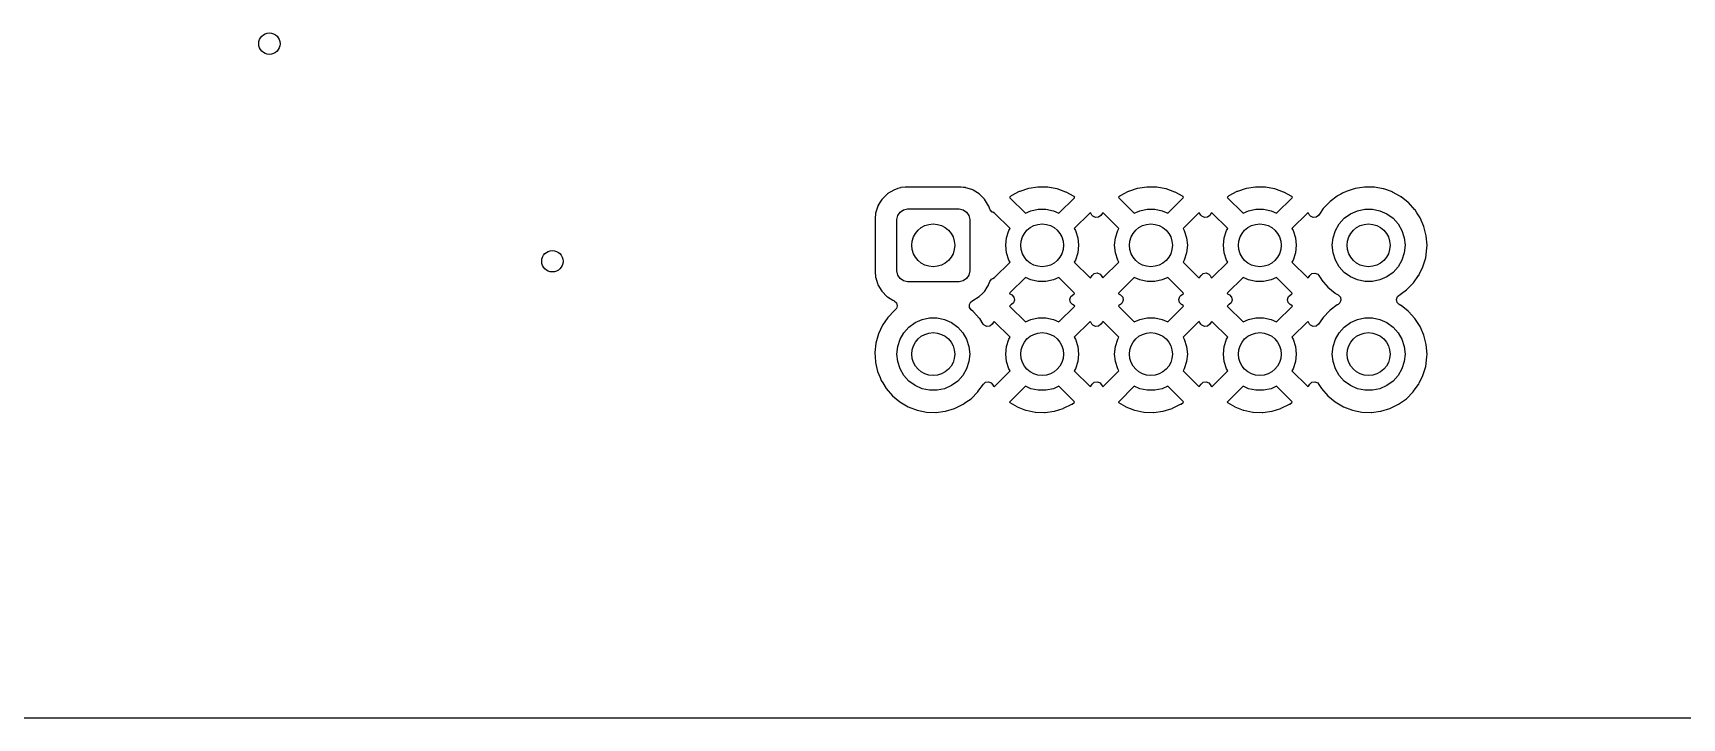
# Model space of a CAD drawing. Extents: x 123 to 292, y -246 to -33.
# Drawn here: x 192.86 to 231.34, y -246.12 to -230.13 of the extents above; entities that cross this region are included whole.
import ezdxf

# ---------------------------------------------------------------- set-up
doc = ezdxf.new("R2010")
doc.units = 0
doc.layers.add('BLACK', color=7, linetype='CONTINUOUS')

msp = doc.modelspace()

# ---------------------------------------------------------------- linework, layer by layer
at = {"layer": 'BLACK', "linetype": 'CONTINUOUS'}
for p, q in [((212.733, -233.949), (212.669, -234.013)), ((212.788, -233.893), (212.733, -233.949)), ((212.794, -233.888), (212.788, -233.893)), ((212.944, -233.795), (212.794, -233.888)), ((213.043, -233.762), (212.944, -233.795)), ((213.105, -233.741), (213.043, -233.762)), ((213.112, -233.739), (213.105, -233.741)), ((213.105, -233.741), (213.105, -233.741)), ((213.119, -233.738), (213.112, -233.739)), ((213.214, -233.728), (213.119, -233.738)), ((213.119, -233.738), (213.119, -233.738)), ((213.218, -233.728), (213.214, -233.728)), ((213.214, -233.728), (213.214, -233.728)), ((214.518, -233.728), (213.218, -233.728)), ((214.573, -233.734), (214.518, -233.728)), ((214.616, -233.738), (214.573, -233.734)), ((214.623, -233.739), (214.616, -233.738)), ((214.616, -233.738), (214.616, -233.738)), ((214.629, -233.741), (214.623, -233.739)), ((214.657, -233.75), (214.629, -233.741)), ((214.629, -233.741), (214.629, -233.741)), ((214.791, -233.794), (214.657, -233.75)), ((214.797, -233.798), (214.791, -233.794)), ((214.935, -233.883), (214.797, -233.798)), ((214.797, -233.798), (214.797, -233.798)), ((214.941, -233.887), (214.935, -233.883)), ((215.017, -233.963), (214.941, -233.887)), ((215.066, -234.012), (215.017, -233.963)), ((215.658, -233.952), (215.649, -233.963)), ((215.649, -233.963), (215.656, -233.975)), ((215.656, -233.975), (216.016, -234.336)), ((215.678, -233.937), (215.658, -233.952)), ((215.686, -233.931), (215.678, -233.937)), ((215.875, -233.833), (215.686, -233.931)), ((215.885, -233.829), (215.875, -233.833)), ((216.087, -233.763), (215.885, -233.829)), ((216.097, -233.76), (216.087, -233.763)), ((216.308, -233.728), (216.097, -233.76)), ((216.318, -233.727), (216.308, -233.728)), ((216.531, -233.73), (216.318, -233.727)), ((216.541, -233.731), (216.531, -233.73)), ((216.751, -233.768), (216.541, -233.731)), ((216.761, -233.771), (216.751, -233.768)), ((216.962, -233.842), (216.761, -233.771)), ((216.8, -234.336), (217.161, -233.974)), ((216.971, -233.846), (216.962, -233.842)), ((217.158, -233.949), (216.971, -233.846)), ((217.162, -233.952), (217.158, -233.949)), ((217.161, -233.974), (217.167, -233.963)), ((217.168, -233.961), (217.162, -233.952)), ((217.167, -233.963), (217.168, -233.961)), ((218.198, -233.952), (218.189, -233.963)), ((218.189, -233.963), (218.196, -233.975)), ((218.196, -233.975), (218.556, -234.336)), ((218.218, -233.937), (218.198, -233.952)), ((218.226, -233.931), (218.218, -233.937)), ((218.415, -233.833), (218.226, -233.931)), ((218.425, -233.829), (218.415, -233.833)), ((218.627, -233.763), (218.425, -233.829)), ((218.637, -233.76), (218.627, -233.763)), ((218.848, -233.728), (218.637, -233.76)), ((218.858, -233.727), (218.848, -233.728)), ((219.071, -233.73), (218.858, -233.727)), ((219.081, -233.731), (219.071, -233.73)), ((219.291, -233.768), (219.081, -233.731)), ((219.301, -233.771), (219.291, -233.768)), ((219.502, -233.842), (219.301, -233.771)), ((219.34, -234.336), (219.701, -233.974)), ((219.511, -233.846), (219.502, -233.842)), ((219.698, -233.949), (219.511, -233.846)), ((219.702, -233.952), (219.698, -233.949)), ((219.701, -233.974), (219.707, -233.963)), ((219.708, -233.961), (219.702, -233.952)), ((219.707, -233.963), (219.708, -233.961)), ((220.738, -233.952), (220.729, -233.963)), ((220.729, -233.963), (220.736, -233.975)), ((220.736, -233.975), (221.096, -234.336)), ((220.758, -233.937), (220.738, -233.952)), ((220.766, -233.931), (220.758, -233.937)), ((220.955, -233.833), (220.766, -233.931)), ((220.965, -233.829), (220.955, -233.833)), ((221.167, -233.763), (220.965, -233.829)), ((221.177, -233.76), (221.167, -233.763)), ((221.388, -233.728), (221.177, -233.76)), ((221.398, -233.727), (221.388, -233.728)), ((221.611, -233.73), (221.398, -233.727)), ((221.621, -233.731), (221.611, -233.73)), ((221.831, -233.768), (221.621, -233.731)), ((221.841, -233.771), (221.831, -233.768)), ((222.042, -233.842), (221.841, -233.771)), ((221.88, -234.336), (222.241, -233.974)), ((222.051, -233.846), (222.042, -233.842)), ((222.238, -233.949), (222.051, -233.846)), ((222.242, -233.952), (222.238, -233.949)), ((222.241, -233.974), (222.248, -233.961)), ((222.248, -233.961), (222.242, -233.952)), ((223.297, -233.936), (223.127, -234.064)), ((223.302, -233.933), (223.297, -233.936)), ((223.297, -233.936), (223.297, -233.936)), ((223.38, -233.892), (223.302, -233.933)), ((223.421, -233.871), (223.38, -233.892)), ((223.5, -233.83), (223.421, -233.871)), ((223.712, -233.76), (223.5, -233.83)), ((223.933, -233.727), (223.712, -233.76)), ((223.938, -233.727), (223.933, -233.727)), ((224.082, -233.728), (223.938, -233.727)), ((223.938, -233.727), (223.938, -233.727)), ((224.156, -233.729), (224.082, -233.728)), ((224.161, -233.73), (224.156, -233.729)), ((224.371, -233.768), (224.161, -233.73)), ((224.161, -233.73), (224.161, -233.73)), ((224.376, -233.769), (224.371, -233.768)), ((224.371, -233.768), (224.371, -233.768)), ((224.381, -233.77), (224.376, -233.769)), ((224.582, -233.841), (224.381, -233.77)), ((224.381, -233.77), (224.381, -233.77)), ((224.582, -233.841), (224.582, -233.841)), ((224.587, -233.843), (224.582, -233.841)), ((224.772, -233.945), (224.587, -233.843)), ((224.782, -233.951), (224.772, -233.945)), ((224.786, -233.954), (224.782, -233.951)), ((224.954, -234.086), (224.786, -233.954)), ((224.786, -233.954), (224.786, -233.954)), ((212.516, -234.37), (212.51, -234.436)), ((212.52, -234.338), (212.516, -234.37)), ((212.526, -234.314), (212.52, -234.332)), ((212.52, -234.332), (212.52, -234.338)), ((212.52, -234.338), (212.52, -234.338)), ((212.574, -234.171), (212.526, -234.314)), ((212.576, -234.164), (212.574, -234.171)), ((212.622, -234.09), (212.576, -234.164)), ((212.665, -234.019), (212.622, -234.09)), ((212.669, -234.013), (212.665, -234.019)), ((212.665, -234.019), (212.665, -234.019)), ((213.037, -234.391), (213.091, -234.31)), ((213.091, -234.31), (213.172, -234.256)), ((213.172, -234.256), (213.268, -234.236)), ((213.268, -234.236), (214.468, -234.236)), ((214.468, -234.236), (214.564, -234.256)), ((214.564, -234.256), (214.645, -234.31)), ((214.645, -234.31), (214.699, -234.391)), ((215.16, -234.163), (215.066, -234.012)), ((215.162, -234.17), (215.16, -234.163)), ((215.185, -234.24), (215.162, -234.17)), ((215.162, -234.17), (215.162, -234.17)), ((215.194, -234.261), (215.185, -234.24)), ((215.245, -234.311), (215.194, -234.261)), ((215.258, -234.314), (215.245, -234.311)), ((215.298, -234.336), (215.258, -234.314)), ((215.658, -234.695), (215.298, -234.336)), ((216.016, -234.336), (216.145, -234.278)), ((216.145, -234.278), (216.319, -234.241)), ((216.319, -234.241), (216.497, -234.241)), ((216.497, -234.241), (216.671, -234.278)), ((216.671, -234.278), (216.8, -234.336)), ((217.521, -234.333), (217.158, -234.695)), ((217.53, -234.328), (217.521, -234.333)), ((217.541, -234.338), (217.53, -234.328)), ((217.571, -234.384), (217.541, -234.338)), ((217.814, -234.339), (217.781, -234.387)), ((217.826, -234.329), (217.814, -234.339)), ((217.838, -234.336), (217.826, -234.329)), ((218.198, -234.695), (217.838, -234.336)), ((218.556, -234.336), (218.685, -234.278)), ((218.685, -234.278), (218.859, -234.241)), ((218.859, -234.241), (219.037, -234.241)), ((219.037, -234.241), (219.211, -234.278)), ((219.211, -234.278), (219.34, -234.336)), ((220.061, -234.333), (219.698, -234.695)), ((220.07, -234.328), (220.061, -234.333)), ((220.081, -234.338), (220.07, -234.328)), ((220.111, -234.384), (220.081, -234.338)), ((220.354, -234.339), (220.321, -234.387)), ((220.366, -234.329), (220.354, -234.339)), ((220.378, -234.336), (220.366, -234.329)), ((220.738, -234.695), (220.378, -234.336)), ((221.096, -234.336), (221.225, -234.278)), ((221.225, -234.278), (221.399, -234.241)), ((221.399, -234.241), (221.577, -234.241)), ((221.577, -234.241), (221.751, -234.278)), ((221.751, -234.278), (221.88, -234.336)), ((222.601, -234.333), (222.238, -234.695)), ((222.61, -234.328), (222.601, -234.333)), ((222.621, -234.338), (222.61, -234.328)), ((222.651, -234.384), (222.621, -234.338)), ((222.896, -234.336), (222.861, -234.387)), ((222.969, -234.229), (222.896, -234.336)), ((223.037, -234.158), (222.969, -234.229)), ((223.119, -234.071), (223.037, -234.158)), ((223.123, -234.067), (223.119, -234.071)), ((223.127, -234.064), (223.123, -234.067)), ((223.459, -234.455), (223.603, -234.35)), ((223.603, -234.35), (223.765, -234.278)), ((223.765, -234.278), (223.939, -234.241)), ((223.939, -234.241), (224.117, -234.241)), ((224.117, -234.241), (224.291, -234.278)), ((224.291, -234.278), (224.453, -234.35)), ((224.453, -234.35), (224.597, -234.455)), ((224.958, -234.09), (224.954, -234.086)), ((224.954, -234.086), (224.954, -234.086)), ((225.108, -234.255), (224.958, -234.09)), ((225.111, -234.259), (225.108, -234.255)), ((225.154, -234.325), (225.111, -234.259)), ((225.111, -234.259), (225.111, -234.259)), ((225.229, -234.442), (225.154, -234.325)), ((212.51, -234.436), (212.51, -235.737)), ((213.018, -234.486), (213.037, -234.391)), ((213.018, -235.686), (213.018, -234.486)), ((214.699, -234.391), (214.718, -234.486)), ((214.718, -234.486), (214.718, -235.686)), ((215.577, -234.91), (215.631, -234.741)), ((215.631, -234.741), (215.658, -234.695)), ((217.158, -234.695), (217.185, -234.741)), ((217.185, -234.741), (217.239, -234.91)), ((217.592, -234.409), (217.571, -234.384)), ((217.656, -234.44), (217.592, -234.409)), ((217.726, -234.432), (217.656, -234.44)), ((217.781, -234.387), (217.726, -234.432)), ((218.117, -234.91), (218.171, -234.741)), ((218.171, -234.741), (218.198, -234.695)), ((219.698, -234.695), (219.725, -234.741)), ((219.725, -234.741), (219.779, -234.91)), ((220.132, -234.409), (220.111, -234.384)), ((220.196, -234.44), (220.132, -234.409)), ((220.266, -234.432), (220.196, -234.44)), ((220.321, -234.387), (220.266, -234.432)), ((220.657, -234.91), (220.711, -234.741)), ((220.711, -234.741), (220.738, -234.695)), ((222.238, -234.695), (222.265, -234.741)), ((222.265, -234.741), (222.319, -234.91)), ((222.672, -234.408), (222.651, -234.384)), ((222.735, -234.44), (222.672, -234.408)), ((222.806, -234.432), (222.735, -234.44)), ((222.861, -234.387), (222.806, -234.432)), ((223.197, -234.91), (223.251, -234.741)), ((223.251, -234.741), (223.34, -234.587)), ((223.34, -234.587), (223.459, -234.455)), ((224.597, -234.455), (224.716, -234.587)), ((224.716, -234.587), (224.805, -234.741)), ((224.805, -234.741), (224.859, -234.91)), ((225.318, -234.647), (225.229, -234.442)), ((225.373, -234.864), (225.318, -234.647)), ((215.558, -235.087), (215.577, -234.91)), ((215.577, -235.263), (215.558, -235.087)), ((217.239, -234.91), (217.258, -235.087)), ((217.258, -235.087), (217.239, -235.263)), ((218.098, -235.087), (218.117, -234.91)), ((218.117, -235.263), (218.098, -235.087)), ((219.779, -234.91), (219.798, -235.087)), ((219.798, -235.087), (219.779, -235.263)), ((220.638, -235.087), (220.657, -234.91)), ((220.657, -235.263), (220.638, -235.087)), ((222.319, -234.91), (222.338, -235.087)), ((222.338, -235.087), (222.319, -235.263)), ((223.178, -235.087), (223.197, -234.91)), ((223.197, -235.263), (223.178, -235.087)), ((224.859, -234.91), (224.878, -235.087)), ((224.878, -235.087), (224.859, -235.263)), ((225.391, -235.087), (225.373, -234.864)), ((225.39, -235.153), (225.391, -235.087)), ((215.294, -235.842), (215.658, -235.478)), ((215.631, -235.432), (215.577, -235.263)), ((215.658, -235.478), (215.631, -235.432)), ((217.185, -235.432), (217.158, -235.478)), ((217.158, -235.478), (217.518, -235.838)), ((217.239, -235.263), (217.185, -235.432)), ((217.834, -235.842), (218.198, -235.478)), ((218.171, -235.432), (218.117, -235.263)), ((218.198, -235.478), (218.171, -235.432)), ((219.725, -235.432), (219.698, -235.478)), ((219.698, -235.478), (220.058, -235.838)), ((219.779, -235.263), (219.725, -235.432)), ((220.374, -235.842), (220.738, -235.478)), ((220.711, -235.432), (220.657, -235.263)), ((220.738, -235.478), (220.711, -235.432)), ((222.265, -235.432), (222.238, -235.478)), ((222.238, -235.478), (222.598, -235.838)), ((222.319, -235.263), (222.265, -235.432)), ((223.251, -235.432), (223.197, -235.263)), ((223.34, -235.586), (223.251, -235.432)), ((224.805, -235.432), (224.716, -235.586)), ((224.859, -235.263), (224.805, -235.432)), ((225.295, -235.588), (225.36, -235.375)), ((225.36, -235.375), (225.39, -235.153)), ((212.51, -235.737), (212.51, -235.74)), ((212.51, -235.74), (212.51, -235.74)), ((212.51, -235.74), (212.515, -235.793)), ((212.515, -235.793), (212.52, -235.843)), ((212.52, -235.843), (212.523, -235.849)), ((212.523, -235.849), (212.523, -235.849)), ((212.523, -235.849), (212.566, -235.98)), ((213.037, -235.782), (213.018, -235.686)), ((213.091, -235.863), (213.037, -235.782)), ((213.172, -235.917), (213.091, -235.863)), ((213.268, -235.936), (213.172, -235.917)), ((214.564, -235.917), (214.468, -235.936)), ((214.645, -235.863), (214.564, -235.917)), ((214.699, -235.782), (214.645, -235.863)), ((214.718, -235.686), (214.699, -235.782)), ((215.185, -235.934), (215.225, -235.876)), ((215.225, -235.876), (215.255, -235.858)), ((215.255, -235.858), (215.294, -235.842)), ((216.016, -235.837), (215.655, -236.199)), ((216.145, -235.895), (216.016, -235.837)), ((216.319, -235.932), (216.145, -235.895)), ((216.671, -235.895), (216.497, -235.932)), ((216.8, -235.837), (216.671, -235.895)), ((217.159, -236.196), (216.8, -235.837)), ((217.518, -235.838), (217.53, -235.844)), ((217.53, -235.844), (217.542, -235.835)), ((217.542, -235.835), (217.576, -235.788)), ((217.576, -235.788), (217.577, -235.789)), ((217.577, -235.789), (217.625, -235.745)), ((217.625, -235.745), (217.695, -235.733)), ((217.695, -235.733), (217.76, -235.761)), ((217.76, -235.761), (217.788, -235.793)), ((217.788, -235.793), (217.814, -235.836)), ((217.814, -235.836), (217.825, -235.845)), ((217.825, -235.845), (217.834, -235.842)), ((218.556, -235.837), (218.195, -236.199)), ((218.685, -235.895), (218.556, -235.837)), ((218.859, -235.932), (218.685, -235.895)), ((219.211, -235.895), (219.037, -235.932)), ((219.34, -235.837), (219.211, -235.895)), ((219.699, -236.196), (219.34, -235.837)), ((220.058, -235.838), (220.07, -235.844)), ((220.07, -235.844), (220.082, -235.835)), ((220.082, -235.835), (220.116, -235.788)), ((220.116, -235.788), (220.117, -235.789)), ((220.117, -235.789), (220.165, -235.745)), ((220.165, -235.745), (220.235, -235.733)), ((220.235, -235.733), (220.3, -235.761)), ((220.3, -235.761), (220.328, -235.793)), ((220.328, -235.793), (220.354, -235.836)), ((220.354, -235.836), (220.365, -235.845)), ((220.365, -235.845), (220.374, -235.842)), ((221.096, -235.837), (220.735, -236.199)), ((221.225, -235.895), (221.096, -235.837)), ((221.399, -235.932), (221.225, -235.895)), ((221.751, -235.895), (221.577, -235.932)), ((221.88, -235.837), (221.751, -235.895)), ((222.239, -236.196), (221.88, -235.837)), ((222.598, -235.838), (222.61, -235.844)), ((222.61, -235.844), (222.622, -235.835)), ((222.622, -235.835), (222.656, -235.788)), ((222.656, -235.788), (222.657, -235.789)), ((222.657, -235.789), (222.704, -235.746)), ((222.704, -235.746), (222.774, -235.734)), ((222.774, -235.734), (222.84, -235.761)), ((222.84, -235.761), (222.868, -235.793)), ((222.868, -235.793), (222.925, -235.887)), ((222.925, -235.887), (222.925, -235.887)), ((222.925, -235.887), (222.928, -235.892)), ((222.928, -235.892), (223.074, -236.06)), ((223.459, -235.718), (223.34, -235.586)), ((223.603, -235.823), (223.459, -235.718)), ((223.765, -235.895), (223.603, -235.823)), ((223.939, -235.932), (223.765, -235.895)), ((224.291, -235.895), (224.117, -235.932)), ((224.453, -235.823), (224.291, -235.895)), ((224.597, -235.718), (224.453, -235.823)), ((224.716, -235.586), (224.597, -235.718)), ((225.072, -235.962), (225.193, -235.793)), ((225.193, -235.793), (225.196, -235.789)), ((225.196, -235.789), (225.218, -235.746)), ((225.218, -235.746), (225.293, -235.593)), ((225.293, -235.593), (225.295, -235.588)), ((225.293, -235.593), (225.293, -235.593)), ((212.566, -235.98), (212.576, -236.01)), ((212.576, -236.01), (212.67, -236.161)), ((212.67, -236.161), (212.795, -236.286)), ((212.795, -236.286), (212.801, -236.29)), ((212.801, -236.29), (212.801, -236.29)), ((212.801, -236.29), (212.927, -236.367)), ((214.468, -235.936), (213.268, -235.936)), ((214.792, -236.378), (214.942, -236.285)), ((214.942, -236.285), (215.016, -236.211)), ((215.016, -236.211), (215.067, -236.16)), ((215.067, -236.16), (215.126, -236.065)), ((215.126, -236.065), (215.156, -236.015)), ((215.156, -236.015), (215.16, -236.009)), ((215.156, -236.015), (215.156, -236.015)), ((215.16, -236.009), (215.185, -235.934)), ((215.655, -236.199), (215.648, -236.211)), ((215.648, -236.211), (215.653, -236.218)), ((215.653, -236.218), (215.7, -236.246)), ((215.7, -236.246), (215.749, -236.298)), ((215.749, -236.298), (215.762, -236.367)), ((216.497, -235.932), (216.319, -235.932)), ((217.055, -236.348), (217.08, -236.282)), ((217.08, -236.282), (217.108, -236.255)), ((217.108, -236.255), (217.157, -236.22)), ((217.157, -236.22), (217.164, -236.211)), ((217.166, -236.21), (217.159, -236.196)), ((217.164, -236.211), (217.166, -236.21)), ((218.195, -236.199), (218.188, -236.211)), ((218.188, -236.211), (218.193, -236.218)), ((218.193, -236.218), (218.24, -236.246)), ((218.24, -236.246), (218.289, -236.298)), ((218.289, -236.298), (218.302, -236.367)), ((219.037, -235.932), (218.859, -235.932)), ((219.595, -236.348), (219.62, -236.282)), ((219.62, -236.282), (219.648, -236.255)), ((219.648, -236.255), (219.697, -236.22)), ((219.697, -236.22), (219.704, -236.211)), ((219.706, -236.21), (219.699, -236.196)), ((219.704, -236.211), (219.706, -236.21)), ((220.735, -236.199), (220.728, -236.211)), ((220.728, -236.211), (220.733, -236.218)), ((220.733, -236.218), (220.78, -236.246)), ((220.78, -236.246), (220.829, -236.298)), ((220.829, -236.298), (220.842, -236.367)), ((221.577, -235.932), (221.399, -235.932)), ((222.135, -236.348), (222.16, -236.282)), ((222.16, -236.282), (222.188, -236.255)), ((222.188, -236.255), (222.237, -236.22)), ((222.237, -236.22), (222.246, -236.21)), ((222.246, -236.21), (222.239, -236.196)), ((223.074, -236.06), (223.246, -236.203)), ((223.246, -236.203), (223.257, -236.21)), ((223.257, -236.21), (223.319, -236.246)), ((223.319, -236.246), (223.368, -236.298)), ((223.368, -236.298), (223.381, -236.367)), ((224.117, -235.932), (223.939, -235.932)), ((224.676, -236.348), (224.701, -236.282)), ((224.701, -236.282), (224.729, -236.255)), ((224.729, -236.255), (224.793, -236.21)), ((224.793, -236.21), (224.908, -236.128)), ((224.908, -236.128), (224.96, -236.076)), ((224.96, -236.076), (225.019, -236.017)), ((225.019, -236.017), (225.066, -235.97)), ((225.066, -235.97), (225.072, -235.962)), ((212.963, -236.607), (212.809, -236.769)), ((212.927, -236.367), (212.945, -236.379)), ((212.945, -236.379), (212.952, -236.381)), ((212.952, -236.381), (212.954, -236.382)), ((212.954, -236.382), (213.008, -236.429)), ((212.977, -236.597), (212.963, -236.607)), ((213.006, -236.565), (212.977, -236.597)), ((213.027, -236.497), (213.006, -236.565)), ((213.008, -236.429), (213.027, -236.497)), ((214.711, -236.467), (214.746, -236.406)), ((214.714, -236.538), (214.711, -236.467)), ((214.755, -236.596), (214.714, -236.538)), ((214.746, -236.406), (214.78, -236.383)), ((214.798, -236.63), (214.755, -236.596)), ((214.78, -236.383), (214.785, -236.38)), ((214.785, -236.38), (214.792, -236.378)), ((214.948, -236.795), (214.798, -236.63)), ((215.658, -236.492), (215.649, -236.503)), ((215.649, -236.503), (215.656, -236.515)), ((215.656, -236.515), (216.016, -236.876)), ((215.678, -236.477), (215.658, -236.492)), ((215.686, -236.471), (215.678, -236.477)), ((215.695, -236.467), (215.686, -236.471)), ((215.736, -236.433), (215.695, -236.467)), ((215.762, -236.367), (215.736, -236.433)), ((216.8, -236.876), (217.161, -236.514)), ((217.07, -236.418), (217.055, -236.348)), ((217.12, -236.468), (217.07, -236.418)), ((217.158, -236.489), (217.12, -236.468)), ((217.162, -236.492), (217.158, -236.489)), ((217.161, -236.514), (217.168, -236.501)), ((217.168, -236.501), (217.162, -236.492)), ((218.198, -236.492), (218.189, -236.503)), ((218.189, -236.503), (218.196, -236.515)), ((218.196, -236.515), (218.556, -236.876)), ((218.218, -236.477), (218.198, -236.492)), ((218.226, -236.471), (218.218, -236.477)), ((218.235, -236.467), (218.226, -236.471)), ((218.276, -236.433), (218.235, -236.467)), ((218.302, -236.367), (218.276, -236.433)), ((219.34, -236.876), (219.701, -236.514)), ((219.61, -236.418), (219.595, -236.348)), ((219.66, -236.468), (219.61, -236.418)), ((219.698, -236.489), (219.66, -236.468)), ((219.702, -236.492), (219.698, -236.489)), ((219.701, -236.514), (219.708, -236.501)), ((219.708, -236.501), (219.702, -236.492)), ((220.738, -236.492), (220.729, -236.503)), ((220.729, -236.503), (220.736, -236.515)), ((220.736, -236.515), (221.096, -236.876)), ((220.758, -236.477), (220.738, -236.492)), ((220.766, -236.471), (220.758, -236.477)), ((220.775, -236.467), (220.766, -236.471)), ((220.816, -236.433), (220.775, -236.467)), ((220.842, -236.367), (220.816, -236.433)), ((221.88, -236.876), (222.241, -236.514)), ((222.15, -236.418), (222.135, -236.348)), ((222.2, -236.468), (222.15, -236.418)), ((222.238, -236.489), (222.2, -236.468)), ((222.242, -236.492), (222.238, -236.489)), ((222.241, -236.514), (222.248, -236.501)), ((222.248, -236.501), (222.242, -236.492)), ((223.123, -236.607), (222.969, -236.769)), ((223.129, -236.603), (223.123, -236.607)), ((223.297, -236.476), (223.129, -236.603)), ((223.302, -236.473), (223.297, -236.476)), ((223.297, -236.476), (223.297, -236.476)), ((223.314, -236.467), (223.302, -236.473)), ((223.355, -236.433), (223.314, -236.467)), ((223.381, -236.367), (223.355, -236.433)), ((224.691, -236.418), (224.676, -236.348)), ((224.741, -236.468), (224.691, -236.418)), ((224.782, -236.491), (224.741, -236.468)), ((224.786, -236.494), (224.782, -236.491)), ((224.954, -236.626), (224.786, -236.494)), ((224.786, -236.494), (224.786, -236.494)), ((224.958, -236.63), (224.954, -236.626)), ((224.954, -236.626), (224.954, -236.626)), ((225.108, -236.795), (224.958, -236.63)), ((212.683, -236.953), (212.589, -237.156)), ((212.809, -236.769), (212.683, -236.953)), ((213.18, -237.127), (213.299, -236.995)), ((213.299, -236.995), (213.443, -236.89)), ((213.443, -236.89), (213.605, -236.818)), ((213.605, -236.818), (213.779, -236.781)), ((213.779, -236.781), (213.957, -236.781)), ((213.957, -236.781), (214.131, -236.818)), ((214.131, -236.818), (214.293, -236.89)), ((214.293, -236.89), (214.437, -236.995)), ((214.437, -236.995), (214.556, -237.127)), ((214.951, -236.799), (214.948, -236.795)), ((215.032, -236.924), (214.951, -236.799)), ((214.951, -236.799), (214.951, -236.799)), ((215.052, -236.948), (215.032, -236.924)), ((215.116, -236.98), (215.052, -236.948)), ((215.187, -236.972), (215.116, -236.98)), ((215.241, -236.927), (215.187, -236.972)), ((215.274, -236.879), (215.241, -236.927)), ((215.286, -236.869), (215.274, -236.879)), ((215.298, -236.876), (215.286, -236.869)), ((215.658, -237.235), (215.298, -236.876)), ((216.016, -236.876), (216.145, -236.818)), ((216.145, -236.818), (216.319, -236.781)), ((216.319, -236.781), (216.497, -236.781)), ((216.497, -236.781), (216.671, -236.818)), ((216.671, -236.818), (216.8, -236.876)), ((217.521, -236.873), (217.158, -237.235)), ((217.53, -236.868), (217.521, -236.873)), ((217.541, -236.878), (217.53, -236.868)), ((217.571, -236.924), (217.541, -236.878)), ((217.592, -236.949), (217.571, -236.924)), ((217.656, -236.98), (217.592, -236.949)), ((217.726, -236.972), (217.656, -236.98)), ((217.781, -236.927), (217.726, -236.972)), ((217.814, -236.879), (217.781, -236.927)), ((217.826, -236.869), (217.814, -236.879)), ((217.838, -236.876), (217.826, -236.869)), ((218.198, -237.235), (217.838, -236.876)), ((218.556, -236.876), (218.685, -236.818)), ((218.685, -236.818), (218.859, -236.781)), ((218.859, -236.781), (219.037, -236.781)), ((219.037, -236.781), (219.211, -236.818)), ((219.211, -236.818), (219.34, -236.876)), ((220.061, -236.873), (219.698, -237.235)), ((220.07, -236.868), (220.061, -236.873)), ((220.081, -236.878), (220.07, -236.868)), ((220.111, -236.924), (220.081, -236.878)), ((220.132, -236.949), (220.111, -236.924)), ((220.196, -236.98), (220.132, -236.949)), ((220.266, -236.972), (220.196, -236.98)), ((220.321, -236.927), (220.266, -236.972)), ((220.354, -236.879), (220.321, -236.927)), ((220.366, -236.869), (220.354, -236.879)), ((220.378, -236.876), (220.366, -236.869)), ((220.738, -237.235), (220.378, -236.876)), ((221.096, -236.876), (221.225, -236.818)), ((221.225, -236.818), (221.399, -236.781)), ((221.399, -236.781), (221.577, -236.781)), ((221.577, -236.781), (221.751, -236.818)), ((221.751, -236.818), (221.88, -236.876)), ((222.601, -236.873), (222.238, -237.235)), ((222.61, -236.868), (222.601, -236.873)), ((222.621, -236.878), (222.61, -236.868)), ((222.651, -236.924), (222.621, -236.878)), ((222.672, -236.948), (222.651, -236.924)), ((222.735, -236.98), (222.672, -236.948)), ((222.806, -236.972), (222.735, -236.98)), ((222.861, -236.927), (222.806, -236.972)), ((222.896, -236.876), (222.861, -236.927)), ((222.969, -236.769), (222.896, -236.876)), ((223.34, -237.127), (223.459, -236.995)), ((223.459, -236.995), (223.603, -236.89)), ((223.603, -236.89), (223.765, -236.818)), ((223.765, -236.818), (223.939, -236.781)), ((223.939, -236.781), (224.117, -236.781)), ((224.117, -236.781), (224.291, -236.818)), ((224.291, -236.818), (224.453, -236.89)), ((224.453, -236.89), (224.597, -236.995)), ((224.597, -236.995), (224.716, -237.127)), ((225.229, -236.982), (225.108, -236.795)), ((225.318, -237.187), (225.229, -236.982)), ((212.529, -237.371), (212.505, -237.593)), ((212.589, -237.156), (212.529, -237.371)), ((213.018, -237.626), (213.037, -237.45)), ((213.037, -237.45), (213.091, -237.281)), ((213.091, -237.281), (213.18, -237.127)), ((214.556, -237.127), (214.645, -237.281)), ((214.645, -237.281), (214.699, -237.45)), ((214.699, -237.45), (214.718, -237.626)), ((215.558, -237.626), (215.577, -237.45)), ((215.577, -237.45), (215.631, -237.281)), ((215.631, -237.281), (215.658, -237.235)), ((217.158, -237.235), (217.185, -237.281)), ((217.185, -237.281), (217.239, -237.45)), ((217.239, -237.45), (217.258, -237.626)), ((218.098, -237.626), (218.117, -237.45)), ((218.117, -237.45), (218.171, -237.281)), ((218.171, -237.281), (218.198, -237.235)), ((219.698, -237.235), (219.725, -237.281)), ((219.725, -237.281), (219.779, -237.45)), ((219.779, -237.45), (219.798, -237.626)), ((220.638, -237.626), (220.657, -237.45)), ((220.657, -237.45), (220.711, -237.281)), ((220.711, -237.281), (220.738, -237.235)), ((222.238, -237.235), (222.265, -237.281)), ((222.265, -237.281), (222.319, -237.45)), ((222.319, -237.45), (222.338, -237.626)), ((223.178, -237.626), (223.197, -237.45)), ((223.197, -237.45), (223.251, -237.281)), ((223.251, -237.281), (223.34, -237.127)), ((224.716, -237.127), (224.805, -237.281)), ((224.805, -237.281), (224.859, -237.45)), ((224.859, -237.45), (224.878, -237.626)), ((225.373, -237.404), (225.318, -237.187)), ((225.391, -237.626), (225.373, -237.404)), ((212.505, -237.593), (212.506, -237.598)), ((212.506, -237.598), (212.511, -237.693)), ((212.506, -237.598), (212.506, -237.598)), ((212.511, -237.693), (212.518, -237.816)), ((212.518, -237.816), (212.519, -237.821)), ((212.519, -237.821), (212.519, -237.821)), ((212.519, -237.821), (212.535, -237.893)), ((213.037, -237.803), (213.018, -237.626)), ((213.091, -237.972), (213.037, -237.803)), ((214.699, -237.803), (214.645, -237.972)), ((214.718, -237.626), (214.699, -237.803)), ((215.577, -237.803), (215.558, -237.626)), ((215.631, -237.972), (215.577, -237.803)), ((217.239, -237.803), (217.185, -237.972)), ((217.258, -237.626), (217.239, -237.803)), ((218.117, -237.803), (218.098, -237.626)), ((218.171, -237.972), (218.117, -237.803)), ((219.779, -237.803), (219.725, -237.972)), ((219.798, -237.626), (219.779, -237.803)), ((220.657, -237.803), (220.638, -237.626)), ((220.711, -237.972), (220.657, -237.803)), ((222.319, -237.803), (222.265, -237.972)), ((222.338, -237.626), (222.319, -237.803)), ((223.197, -237.803), (223.178, -237.626)), ((223.251, -237.972), (223.197, -237.803)), ((224.859, -237.803), (224.805, -237.972)), ((224.878, -237.626), (224.859, -237.803)), ((225.36, -237.915), (225.39, -237.693)), ((225.39, -237.69), (225.391, -237.63)), ((225.39, -237.693), (225.39, -237.69)), ((225.391, -237.63), (225.391, -237.626)), ((225.391, -237.63), (225.391, -237.63)), ((212.535, -237.893), (212.567, -238.034)), ((212.567, -238.034), (212.625, -238.176)), ((212.625, -238.176), (212.644, -238.223)), ((212.644, -238.223), (212.651, -238.241)), ((213.18, -238.126), (213.091, -237.972)), ((213.299, -238.258), (213.18, -238.126)), ((214.556, -238.126), (214.437, -238.258)), ((214.645, -237.972), (214.556, -238.126)), ((215.294, -238.382), (215.658, -238.018)), ((215.658, -238.018), (215.631, -237.972)), ((217.185, -237.972), (217.158, -238.018)), ((217.158, -238.018), (217.518, -238.378)), ((217.834, -238.382), (218.198, -238.018)), ((218.198, -238.018), (218.171, -237.972)), ((219.725, -237.972), (219.698, -238.018)), ((219.698, -238.018), (220.058, -238.378)), ((220.374, -238.382), (220.738, -238.018)), ((220.738, -238.018), (220.711, -237.972)), ((222.265, -237.972), (222.238, -238.018)), ((222.238, -238.018), (222.598, -238.378)), ((223.34, -238.126), (223.251, -237.972)), ((223.459, -238.258), (223.34, -238.126)), ((224.716, -238.126), (224.597, -238.258)), ((224.805, -237.972), (224.716, -238.126)), ((225.21, -238.301), (225.293, -238.133)), ((225.293, -238.133), (225.295, -238.128)), ((225.293, -238.133), (225.293, -238.133)), ((225.295, -238.128), (225.36, -237.915)), ((212.651, -238.241), (212.688, -238.301)), ((212.688, -238.301), (212.765, -238.427)), ((212.765, -238.427), (212.768, -238.432)), ((212.768, -238.432), (212.914, -238.6)), ((212.914, -238.6), (213.086, -238.743)), ((213.443, -238.363), (213.299, -238.258)), ((213.605, -238.435), (213.443, -238.363)), ((213.779, -238.472), (213.605, -238.435)), ((213.957, -238.472), (213.779, -238.472)), ((214.131, -238.435), (213.957, -238.472)), ((214.293, -238.363), (214.131, -238.435)), ((214.437, -238.258), (214.293, -238.363)), ((214.748, -238.668), (214.906, -238.51)), ((214.906, -238.51), (214.911, -238.503)), ((214.911, -238.503), (215.036, -238.329)), ((215.036, -238.329), (215.038, -238.329)), ((215.038, -238.329), (215.085, -238.286)), ((215.085, -238.286), (215.155, -238.274)), ((215.155, -238.274), (215.22, -238.301)), ((215.22, -238.301), (215.248, -238.333)), ((215.248, -238.333), (215.274, -238.376)), ((215.274, -238.376), (215.285, -238.385)), ((215.285, -238.385), (215.294, -238.382)), ((216.016, -238.377), (215.655, -238.739)), ((216.145, -238.435), (216.016, -238.377)), ((216.319, -238.472), (216.145, -238.435)), ((216.497, -238.472), (216.319, -238.472)), ((216.671, -238.435), (216.497, -238.472)), ((216.8, -238.377), (216.671, -238.435)), ((217.159, -238.736), (216.8, -238.377)), ((217.518, -238.378), (217.53, -238.384)), ((217.53, -238.384), (217.542, -238.375)), ((217.542, -238.375), (217.576, -238.328)), ((217.576, -238.328), (217.577, -238.329)), ((217.577, -238.329), (217.625, -238.285)), ((217.625, -238.285), (217.695, -238.273)), ((217.695, -238.273), (217.76, -238.301)), ((217.76, -238.301), (217.788, -238.333)), ((217.788, -238.333), (217.814, -238.376)), ((217.814, -238.376), (217.825, -238.385)), ((217.825, -238.385), (217.834, -238.382)), ((218.556, -238.377), (218.195, -238.739)), ((218.685, -238.435), (218.556, -238.377)), ((218.859, -238.472), (218.685, -238.435)), ((219.037, -238.472), (218.859, -238.472)), ((219.211, -238.435), (219.037, -238.472)), ((219.34, -238.377), (219.211, -238.435)), ((219.699, -238.736), (219.34, -238.377)), ((220.058, -238.378), (220.07, -238.384)), ((220.07, -238.384), (220.082, -238.375)), ((220.082, -238.375), (220.116, -238.328)), ((220.116, -238.328), (220.117, -238.329)), ((220.117, -238.329), (220.165, -238.285)), ((220.165, -238.285), (220.235, -238.273)), ((220.235, -238.273), (220.3, -238.301)), ((220.3, -238.301), (220.328, -238.333)), ((220.328, -238.333), (220.354, -238.376)), ((220.354, -238.376), (220.365, -238.385)), ((220.365, -238.385), (220.374, -238.382)), ((221.096, -238.377), (220.735, -238.739)), ((221.225, -238.435), (221.096, -238.377)), ((221.399, -238.472), (221.225, -238.435)), ((221.577, -238.472), (221.399, -238.472)), ((221.751, -238.435), (221.577, -238.472)), ((221.88, -238.377), (221.751, -238.435)), ((222.239, -238.736), (221.88, -238.377)), ((222.598, -238.378), (222.61, -238.384)), ((222.61, -238.384), (222.622, -238.375)), ((222.622, -238.375), (222.656, -238.328)), ((222.656, -238.328), (222.657, -238.329)), ((222.657, -238.329), (222.704, -238.286)), ((222.704, -238.286), (222.774, -238.274)), ((222.774, -238.274), (222.84, -238.301)), ((222.84, -238.301), (222.868, -238.333)), ((222.868, -238.333), (222.925, -238.427)), ((222.925, -238.427), (222.925, -238.427)), ((222.925, -238.427), (222.928, -238.432)), ((222.928, -238.432), (223.074, -238.6)), ((223.074, -238.6), (223.246, -238.743)), ((223.603, -238.363), (223.459, -238.258)), ((223.765, -238.435), (223.603, -238.363)), ((223.939, -238.472), (223.765, -238.435)), ((224.117, -238.472), (223.939, -238.472)), ((224.291, -238.435), (224.117, -238.472)), ((224.453, -238.363), (224.291, -238.435)), ((224.597, -238.258), (224.453, -238.363)), ((224.908, -238.668), (225.066, -238.51)), ((225.066, -238.51), (225.071, -238.503)), ((225.071, -238.503), (225.193, -238.333)), ((225.193, -238.333), (225.196, -238.329)), ((225.196, -238.329), (225.21, -238.301)), ((213.086, -238.743), (213.279, -238.856)), ((213.279, -238.856), (213.488, -238.936)), ((213.488, -238.936), (213.493, -238.937)), ((213.493, -238.937), (213.493, -238.937)), ((213.493, -238.937), (213.598, -238.958)), ((213.598, -238.958), (213.707, -238.98)), ((213.707, -238.98), (213.712, -238.98)), ((213.712, -238.98), (213.712, -238.98)), ((213.712, -238.98), (213.925, -238.988)), ((213.925, -238.988), (213.925, -238.988)), ((213.925, -238.988), (213.93, -238.988)), ((213.93, -238.988), (213.935, -238.988)), ((213.935, -238.988), (214.146, -238.961)), ((213.935, -238.988), (213.935, -238.988)), ((214.146, -238.961), (214.151, -238.96)), ((214.146, -238.961), (214.146, -238.961)), ((214.151, -238.96), (214.156, -238.958)), ((214.156, -238.958), (214.36, -238.897)), ((214.36, -238.897), (214.365, -238.896)), ((214.36, -238.897), (214.36, -238.897)), ((214.365, -238.896), (214.566, -238.797)), ((214.566, -238.797), (214.631, -238.751)), ((214.631, -238.751), (214.748, -238.668)), ((215.655, -238.739), (215.648, -238.751)), ((215.648, -238.751), (215.653, -238.758)), ((215.653, -238.758), (215.815, -238.853)), ((215.815, -238.853), (215.824, -238.857)), ((215.824, -238.857), (216.023, -238.933)), ((216.023, -238.933), (216.033, -238.936)), ((216.033, -238.936), (216.242, -238.979)), ((216.242, -238.979), (216.252, -238.98)), ((216.252, -238.98), (216.465, -238.988)), ((216.465, -238.988), (216.475, -238.987)), ((216.475, -238.987), (216.686, -238.96)), ((216.686, -238.96), (216.696, -238.958)), ((216.696, -238.958), (216.9, -238.897)), ((216.9, -238.897), (216.91, -238.893)), ((216.91, -238.893), (217.101, -238.799)), ((217.101, -238.799), (217.11, -238.794)), ((217.11, -238.794), (217.157, -238.76)), ((217.157, -238.76), (217.164, -238.751)), ((217.166, -238.75), (217.159, -238.736)), ((217.164, -238.751), (217.166, -238.75)), ((218.195, -238.739), (218.188, -238.751)), ((218.188, -238.751), (218.193, -238.758)), ((218.193, -238.758), (218.355, -238.853)), ((218.355, -238.853), (218.364, -238.857)), ((218.364, -238.857), (218.563, -238.933)), ((218.563, -238.933), (218.573, -238.936)), ((218.573, -238.936), (218.782, -238.979)), ((218.782, -238.979), (218.792, -238.98)), ((218.792, -238.98), (219.005, -238.988)), ((219.005, -238.988), (219.015, -238.987)), ((219.015, -238.987), (219.226, -238.96)), ((219.226, -238.96), (219.236, -238.958)), ((219.236, -238.958), (219.44, -238.897)), ((219.44, -238.897), (219.45, -238.893)), ((219.45, -238.893), (219.641, -238.799)), ((219.641, -238.799), (219.65, -238.794)), ((219.65, -238.794), (219.697, -238.76)), ((219.697, -238.76), (219.704, -238.751)), ((219.706, -238.75), (219.699, -238.736)), ((219.704, -238.751), (219.706, -238.75)), ((220.735, -238.739), (220.728, -238.751)), ((220.728, -238.751), (220.733, -238.758)), ((220.733, -238.758), (220.895, -238.853)), ((220.895, -238.853), (220.904, -238.857)), ((220.904, -238.857), (221.103, -238.933)), ((221.103, -238.933), (221.113, -238.936)), ((221.113, -238.936), (221.322, -238.979)), ((221.322, -238.979), (221.332, -238.98)), ((221.332, -238.98), (221.545, -238.988)), ((221.545, -238.988), (221.555, -238.987)), ((221.555, -238.987), (221.766, -238.96)), ((221.766, -238.96), (221.776, -238.958)), ((221.776, -238.958), (221.98, -238.897)), ((221.98, -238.897), (221.99, -238.893)), ((221.99, -238.893), (222.181, -238.799)), ((222.181, -238.799), (222.19, -238.794)), ((222.19, -238.794), (222.237, -238.76)), ((222.237, -238.76), (222.246, -238.75)), ((222.246, -238.75), (222.239, -238.736)), ((223.246, -238.743), (223.439, -238.856)), ((223.439, -238.856), (223.648, -238.936)), ((223.648, -238.936), (223.653, -238.937)), ((223.653, -238.937), (223.653, -238.937)), ((223.653, -238.937), (223.758, -238.958)), ((223.758, -238.958), (223.867, -238.98)), ((223.867, -238.98), (223.872, -238.98)), ((223.872, -238.98), (223.872, -238.98)), ((223.872, -238.98), (224.085, -238.988)), ((224.085, -238.988), (224.085, -238.988)), ((224.085, -238.988), (224.09, -238.988)), ((224.09, -238.988), (224.095, -238.988)), ((224.095, -238.988), (224.306, -238.961)), ((224.095, -238.988), (224.095, -238.988)), ((224.306, -238.961), (224.311, -238.96)), ((224.306, -238.961), (224.306, -238.961)), ((224.311, -238.96), (224.316, -238.958)), ((224.316, -238.958), (224.52, -238.897)), ((224.52, -238.897), (224.525, -238.896)), ((224.52, -238.897), (224.52, -238.897)), ((224.525, -238.896), (224.726, -238.797)), ((224.726, -238.797), (224.908, -238.668)), ((291.974, -246.125), (179.002, -246.125))]:
    msp.add_line(p, q, dxfattribs=at)
at = {"layer": 'BLACK'}
for centre, radius in [((198.374, -230.378), 0.25), ((213.868, -235.087), 0.5), ((216.408, -235.087), 0.5), ((218.948, -235.087), 0.5), ((221.488, -235.087), 0.5), ((224.028, -235.087), 0.5), ((204.978, -235.458), 0.25), ((213.868, -237.626), 0.5), ((216.408, -237.626), 0.5), ((218.948, -237.626), 0.5), ((221.488, -237.626), 0.5), ((224.028, -237.626), 0.5)]:
    msp.add_circle(centre, radius, dxfattribs=at)

doc.saveas('drawing.dxf')
